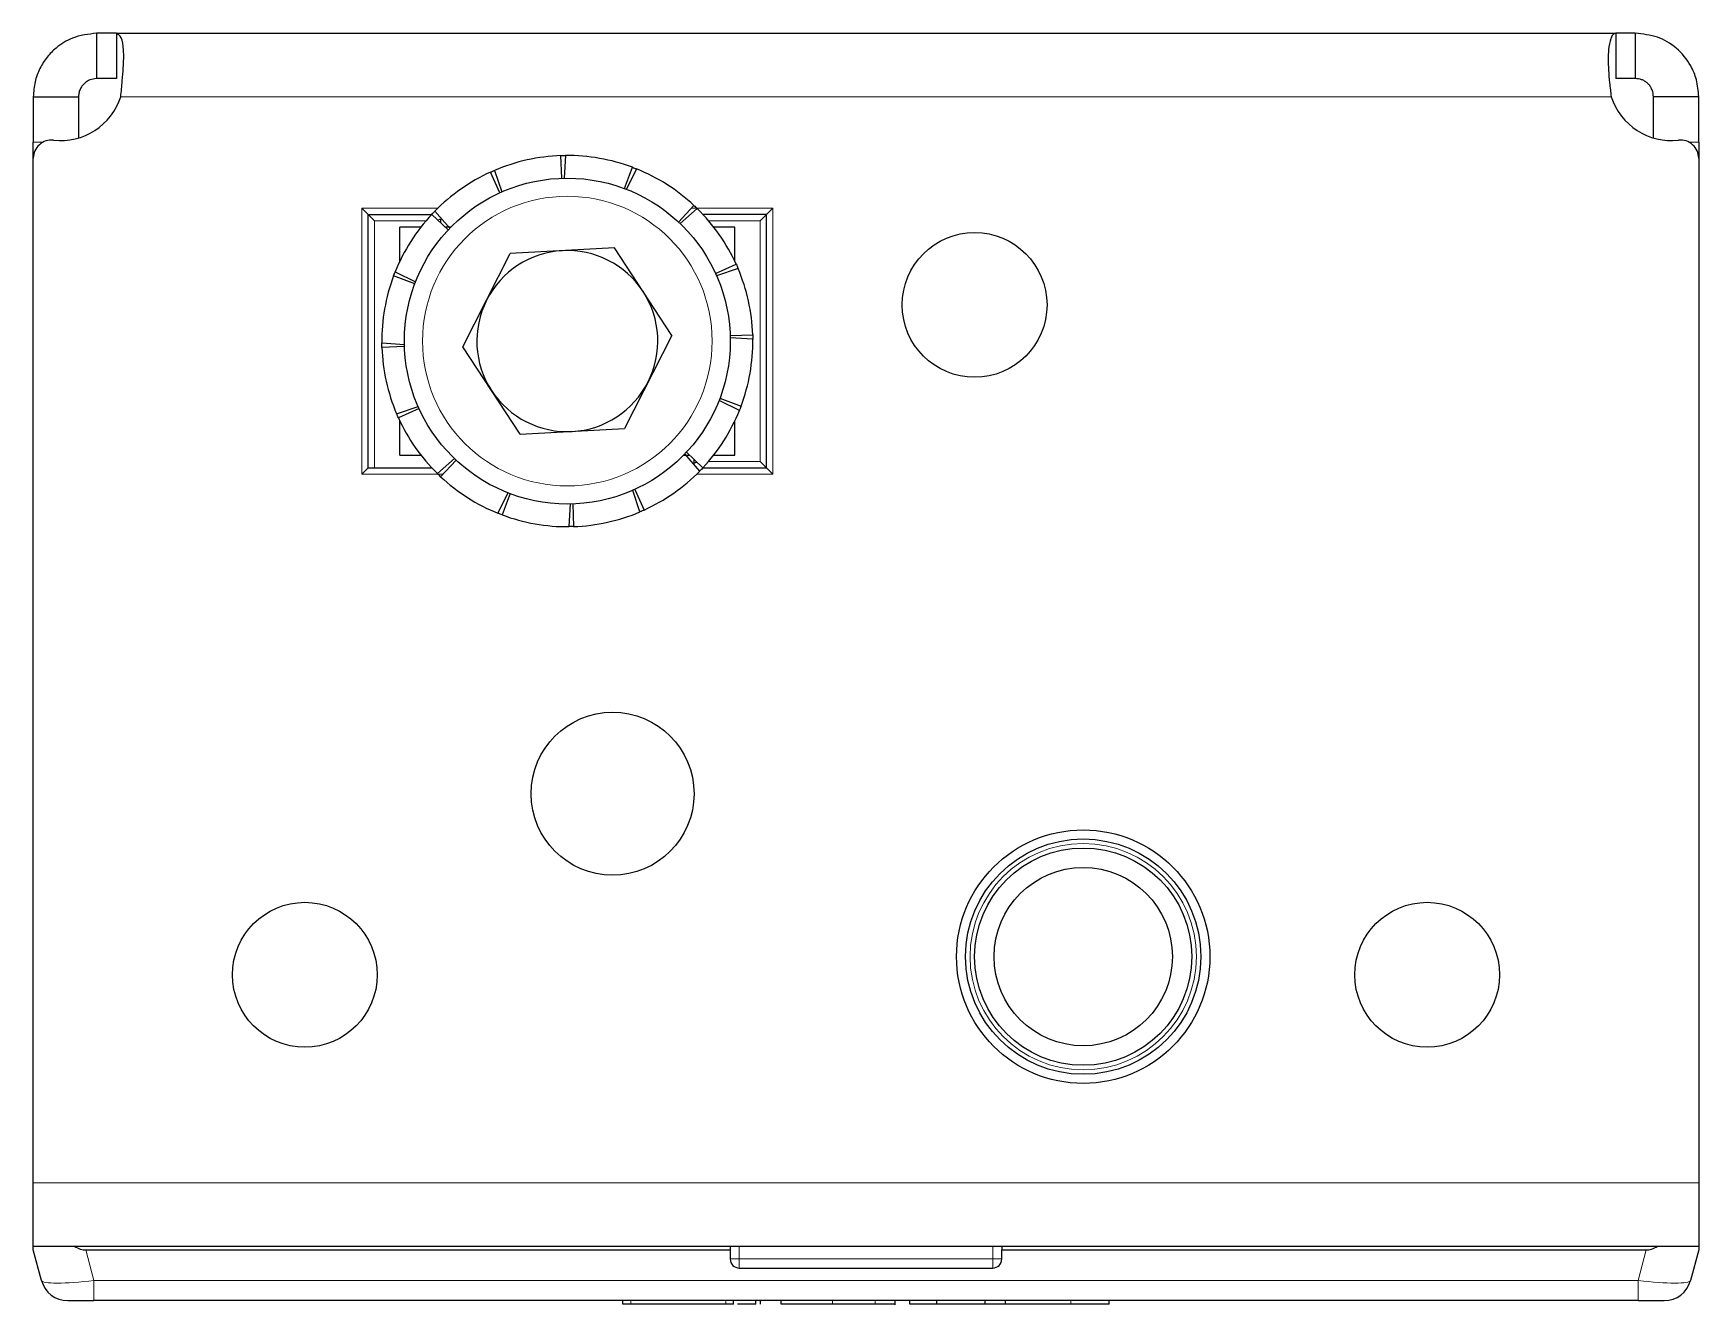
# Model space of a CAD drawing. Header units: millimetres. Extents: x -99 to 5261, y -1371 to 657.
# Drawn here: x 1443.6 to 1535.6, y -1370.9 to -1300.7 of the extents above; entities that cross this region are included whole.
import ezdxf

# ---------------------------------------------------------------- set-up
doc = ezdxf.new("R2010")
doc.units = ezdxf.units.MM

msp = doc.modelspace()

# ---------------------------------------------------------------- linework, layer by layer
at = {"color": 7, "linetype": 'Continuous', "lineweight": 25}
for p, q in [((1447.147, -1300.722), (1447.147, -1303.222)), ((1448.234, -1300.722), (1447.147, -1300.722)), ((1448.234, -1300.722), (1448.234, -1303.222)), ((1448.234, -1300.722), (1531.061, -1300.722)), ((1531.061, -1300.722), (1531.061, -1303.222)), ((1532.147, -1300.722), (1531.061, -1300.722)), ((1532.147, -1300.722), (1532.147, -1303.222)), ((1448.234, -1303.222), (1447.147, -1303.222)), ((1532.147, -1303.222), (1531.061, -1303.222)), ((1443.647, -1304.222), (1446.147, -1304.222)), ((1443.647, -1304.222), (1443.647, -1306.725)), ((1446.147, -1304.222), (1446.147, -1306.504)), ((1535.647, -1304.222), (1533.147, -1304.222)), ((1533.147, -1306.504), (1533.147, -1304.222)), ((1535.647, -1306.725), (1535.647, -1304.222)), ((1443.647, -1307.622), (1443.647, -1306.725)), ((1535.647, -1306.725), (1535.647, -1307.622)), ((1443.647, -1364.222), (1443.647, -1307.622)), ((1472.841, -1308.727), (1472.798, -1307.477)), ((1473.048, -1307.472), (1472.967, -1308.723)), ((1476.307, -1309.294), (1476.745, -1308.124)), ((1476.978, -1308.214), (1476.424, -1309.339)), ((1535.647, -1307.622), (1535.647, -1364.222)), ((1469.422, -1309.529), (1468.905, -1308.391)), ((1469.133, -1308.29), (1469.537, -1309.478)), ((1461.797, -1310.372), (1462.147, -1310.722)), ((1462.147, -1310.722), (1465.66, -1310.722)), ((1462.147, -1324.722), (1462.147, -1310.722)), ((1462.147, -1310.722), (1462.497, -1311.072)), ((1466.57, -1311.578), (1465.657, -1310.725)), ((1465.83, -1310.544), (1466.657, -1311.487)), ((1466.147, -1310.972), (1466.147, -1311.183)), ((1479.291, -1311.145), (1480.144, -1310.231)), ((1480.325, -1310.404), (1479.382, -1311.231)), ((1484.147, -1310.722), (1480.635, -1310.722)), ((1483.797, -1311.072), (1484.147, -1310.722)), ((1484.147, -1310.722), (1484.497, -1310.372)), ((1484.147, -1324.722), (1484.147, -1310.722)), ((1463.897, -1313.306), (1463.897, -1311.422)), ((1465.062, -1311.422), (1463.897, -1311.422)), ((1466.72, -1311.422), (1466.403, -1311.422)), ((1482.397, -1311.422), (1481.233, -1311.422)), ((1482.397, -1313.306), (1482.397, -1311.422)), ((1475.755, -1312.571), (1469.991, -1312.887)), ((1478.912, -1317.405), (1475.755, -1312.571)), ((1467.383, -1318.038), (1469.991, -1312.887)), ((1481.34, -1313.996), (1482.478, -1313.479)), ((1482.579, -1313.708), (1481.391, -1314.111)), ((1464.72, -1314.562), (1463.55, -1314.124)), ((1463.64, -1313.891), (1464.765, -1314.445)), ((1478.912, -1317.405), (1476.304, -1322.556)), ((1482.142, -1317.415), (1483.391, -1317.373)), ((1462.898, -1317.821), (1464.149, -1317.902)), ((1464.153, -1318.028), (1462.903, -1318.07)), ((1470.539, -1322.872), (1467.383, -1318.038)), ((1483.397, -1317.622), (1482.146, -1317.541)), ((1482.655, -1321.552), (1481.53, -1320.998)), ((1481.575, -1320.881), (1482.745, -1321.319)), ((1463.716, -1321.736), (1464.903, -1321.332)), ((1464.954, -1321.447), (1463.817, -1321.964)), ((1463.897, -1324.022), (1463.897, -1322.137)), ((1470.539, -1322.872), (1476.304, -1322.556)), ((1482.397, -1324.022), (1482.397, -1322.137)), ((1479.724, -1323.865), (1480.638, -1324.719)), ((1461.797, -1325.072), (1462.147, -1324.722)), ((1462.147, -1324.722), (1465.66, -1324.722)), ((1463.897, -1324.022), (1465.062, -1324.022)), ((1465.97, -1325.039), (1466.913, -1324.212)), ((1467.004, -1324.298), (1466.15, -1325.212)), ((1479.575, -1324.022), (1479.892, -1324.022)), ((1480.465, -1324.899), (1479.638, -1323.956)), ((1480.147, -1324.472), (1480.147, -1324.26)), ((1480.635, -1324.722), (1484.147, -1324.722)), ((1481.233, -1324.022), (1482.397, -1324.022)), ((1483.797, -1324.372), (1484.147, -1324.722)), ((1484.147, -1324.722), (1484.497, -1325.072)), ((1469.317, -1327.229), (1469.871, -1326.104)), ((1469.988, -1326.149), (1469.549, -1327.319)), ((1477.161, -1327.153), (1476.758, -1325.966)), ((1476.873, -1325.914), (1477.39, -1327.052)), ((1473.247, -1327.971), (1473.328, -1326.72)), ((1473.454, -1326.716), (1473.496, -1327.966)), ((1443.647, -1367.722), (1443.647, -1364.222)), ((1535.647, -1364.222), (1535.647, -1367.722)), ((1443.647, -1367.922), (1443.647, -1367.722)), ((1443.647, -1367.722), (1535.647, -1367.722)), ((1444.1, -1369.61), (1443.647, -1367.922)), ((1446.545, -1367.922), (1482.147, -1367.922)), ((1482.147, -1367.722), (1482.147, -1367.922)), ((1482.147, -1367.922), (1482.147, -1368.422)), ((1497.147, -1367.722), (1497.147, -1367.922)), ((1497.147, -1367.922), (1532.75, -1367.922)), ((1497.147, -1368.422), (1497.147, -1367.922)), ((1535.647, -1367.922), (1535.195, -1369.61)), ((1535.647, -1367.722), (1535.647, -1367.922)), ((1482.647, -1368.922), (1496.647, -1368.922)), ((1445.549, -1370.722), (1446.998, -1370.722)), ((1532.297, -1370.722), (1446.998, -1370.722)), ((1476.22, -1370.922), (1476.22, -1370.722)), ((1482.333, -1370.922), (1482.333, -1370.722)), ((1483.57, -1370.922), (1483.57, -1370.722)), ((1483.823, -1370.922), (1483.823, -1370.722)), ((1484.965, -1370.922), (1484.965, -1370.722)), ((1491.261, -1370.947), (1491.261, -1370.722)), ((1492.074, -1370.922), (1492.074, -1370.722)), ((1493.561, -1370.922), (1493.561, -1370.722)), ((1496.229, -1370.922), (1496.229, -1370.722)), ((1497.36, -1370.922), (1497.36, -1370.722)), ((1503.075, -1370.922), (1503.075, -1370.722)), ((1532.297, -1370.722), (1533.746, -1370.722)), ((1481.899, -1370.922), (1476.654, -1370.922)), ((1487.794, -1370.922), (1484.965, -1370.922)), ((1493.561, -1370.922), (1492.074, -1370.922)), ((1496.229, -1370.922), (1493.561, -1370.922)), ((1497.36, -1370.922), (1496.229, -1370.922)), ((1497.419, -1370.922), (1497.36, -1370.922))]:
    msp.add_line(p, q, dxfattribs=at)
at = {"color": 8, "linetype": 'Continuous', "lineweight": 18}
for p, q in [((1448.479, -1304.222), (1530.815, -1304.222)), ((1443.647, -1306.725), (1444.207, -1306.725)), ((1535.088, -1306.725), (1535.647, -1306.725)), ((1461.797, -1310.372), (1466.003, -1310.372)), ((1461.797, -1325.072), (1461.797, -1310.372)), ((1480.013, -1310.372), (1484.497, -1310.372)), ((1484.497, -1310.372), (1484.497, -1325.072)), ((1465.347, -1311.072), (1462.497, -1311.072)), ((1462.497, -1311.072), (1462.497, -1324.722)), ((1483.797, -1311.072), (1480.947, -1311.072)), ((1483.797, -1324.372), (1483.797, -1311.072)), ((1480.947, -1324.372), (1483.797, -1324.372)), ((1466.282, -1325.072), (1461.797, -1325.072)), ((1484.497, -1325.072), (1480.292, -1325.072)), ((1443.647, -1364.222), (1535.647, -1364.222)), ((1446.545, -1367.922), (1446.998, -1369.61)), ((1482.647, -1367.722), (1482.647, -1368.422)), ((1496.647, -1368.422), (1496.647, -1367.722)), ((1532.297, -1369.61), (1532.75, -1367.922)), ((1482.647, -1368.422), (1482.147, -1368.422)), ((1482.647, -1368.422), (1482.647, -1368.922)), ((1482.647, -1368.422), (1496.647, -1368.422)), ((1496.647, -1368.422), (1497.147, -1368.422)), ((1496.647, -1368.422), (1496.647, -1368.922)), ((1446.998, -1369.61), (1532.297, -1369.61)), ((1446.998, -1369.61), (1446.998, -1370.722)), ((1532.297, -1370.722), (1532.297, -1369.61)), ((1476.654, -1370.922), (1476.654, -1370.722)), ((1481.899, -1370.922), (1481.899, -1370.722)), ((1487.794, -1370.922), (1487.794, -1370.722)), ((1490.155, -1370.922), (1490.155, -1370.722)), ((1500.965, -1370.922), (1500.965, -1370.722))]:
    msp.add_line(p, q, dxfattribs=at)
at = {"color": 7, "linetype": 'Continuous', "lineweight": 25}
for centre, radius in [((1473.147, -1317.722), 9), ((1495.647, -1315.722), 4), ((1475.647, -1342.722), 4.5), ((1501.647, -1351.722), 7), ((1501.647, -1351.722), 6.5), ((1501.647, -1351.722), 6), ((1501.647, -1351.722), 4.925), ((1458.647, -1352.722), 4), ((1520.647, -1352.722), 4)]:
    msp.add_circle(centre, radius, dxfattribs=at)
at = {"color": 8, "linetype": 'Continuous', "lineweight": 18}
for centre, radius in [((1473.147, -1317.722), 8), ((1501.647, -1351.722), 6.25)]:
    msp.add_circle(centre, radius, dxfattribs=at)
at = {"color": 7, "linetype": 'Continuous', "lineweight": 25}
for centre, radius, start, end in [((1445.147, -1303.15), 3.5, 263.62063, 342.17471), ((1534.147, -1303.15), 3.5, 197.82529, 276.37937), ((1444.647, -1307.622), 1, 83.62063, 180), ((1534.647, -1307.622), 1, 360, 96.37937), ((1473.147, -1317.722), 10.25, 91.95052, 113.05461), ((1473.147, -1317.722), 10.25, 69.45052, 90.55461), ((1473.147, -1317.722), 10.25, 46.95052, 68.05461), ((1473.147, -1317.722), 10.25, 114.45052, 135.55461), ((1473.147, -1317.722), 10.25, 136.95052, 158.05461), ((1473.147, -1317.722), 10.25, 24.45052, 45.55461), ((1473.147, -1317.722), 5, 93.14553, 153.14553), ((1473.147, -1317.722), 5, 33.14553, 93.14553), ((1473.147, -1317.722), 10.25, 1.95052, 23.05461), ((1473.147, -1317.722), 10.25, 159.45052, 180.55461), ((1473.147, -1317.722), 5, 153.14553, 213.14553), ((1473.147, -1317.722), 5, 333.14553, 33.14553), ((1473.147, -1317.722), 10.25, 181.95052, 203.05461), ((1473.147, -1317.722), 10.25, 339.45052, 0.55461), ((1473.147, -1317.722), 5, 273.14553, 333.14553), ((1473.147, -1317.722), 5, 213.14553, 273.14553), ((1473.147, -1317.722), 10.25, 204.45052, 225.55461), ((1473.147, -1317.722), 10.25, 316.95052, 338.05461), ((1473.147, -1317.722), 10.25, 226.95052, 248.05461), ((1473.147, -1317.722), 10.25, 294.45052, 315.55461), ((1473.147, -1317.722), 10.25, 249.45052, 270.55461), ((1473.147, -1317.722), 10.25, 271.95052, 293.05461), ((1482.647, -1368.422), 0.5, 180, 270), ((1496.647, -1368.422), 0.5, 270, 0), ((1445.549, -1369.222), 1.5, 195, 270), ((1533.746, -1369.222), 1.5, 270, 345)]:
    msp.add_arc(centre, radius, start, end, dxfattribs=at)
for centre, major_axis, start_param, end_param in [((1443.647, -1356.33), (3.099, -11.565), 6.030113, 6.216148), ((1535.647, -1356.33), (-3.099, -11.565), 0.067037, 0.253072)]:
    msp.add_ellipse(centre, major_axis=major_axis, ratio=0.250563, start_param=start_param, end_param=end_param, dxfattribs=at)
at = {"color": 8, "linetype": 'Continuous', "lineweight": 18}
for centre, major_axis, start_param, end_param in [((1447.102, -1369.222), (3.003, 0.382), 3.158333, 4.662092), ((1532.193, -1369.222), (3.003, -0.382), 4.762686, 6.266445)]:
    msp.add_ellipse(centre, major_axis=major_axis, ratio=0.123038, start_param=start_param, end_param=end_param, dxfattribs=at)
at = {"color": 7, "linetype": 'Continuous', "lineweight": 25}
for points, knots in [([(1447.147, -1300.722), (1446.691, -1300.772), (1445.886, -1300.862), (1444.976, -1301.431), (1444.385, -1302.031), (1443.984, -1302.663), (1443.703, -1303.407), (1443.666, -1303.945), (1443.647, -1304.222)], [0, 0, 0, 0, 0.2541487, 0.4482127, 0.5749082, 0.7088724, 0.8504677, 1, 1, 1, 1]), ([(1448.479, -1304.222), (1448.509, -1303.927), (1448.566, -1303.375), (1448.634, -1302.473), (1448.657, -1301.59), (1448.52, -1300.865), (1448.331, -1300.771), (1448.234, -1300.722)], [0, 0, 0, 0, 0.16069, 0.301312, 0.521951, 0.753573, 1, 1, 1, 1]), ([(1531.061, -1300.722), (1531.008, -1300.738), (1530.908, -1300.77), (1530.761, -1301.054), (1530.659, -1301.515), (1530.643, -1302.144), (1530.663, -1302.759), (1530.718, -1303.465), (1530.782, -1303.966), (1530.815, -1304.222)], [0, 0, 0, 0, 0.1440667, 0.2712756, 0.4749075, 0.5979974, 0.7263376, 0.8602454, 1, 1, 1, 1]), ([(1535.647, -1304.222), (1535.623, -1303.906), (1535.576, -1303.315), (1535.177, -1302.37), (1534.464, -1301.503), (1533.366, -1300.846), (1532.561, -1300.764), (1532.147, -1300.722)], [0, 0, 0, 0, 0.17084, 0.319217, 0.548103, 0.767822, 1, 1, 1, 1]), ([(1447.147, -1303.222), (1447.02, -1303.234), (1446.807, -1303.256), (1446.538, -1303.414), (1446.36, -1303.593), (1446.244, -1303.776), (1446.163, -1303.992), (1446.153, -1304.143), (1446.147, -1304.222)], [0, 0, 0, 0, 0.296302, 0.497469, 0.615497, 0.73607, 0.863114, 1, 1, 1, 1]), ([(1533.147, -1304.222), (1533.14, -1304.131), (1533.127, -1303.964), (1533.034, -1303.743), (1532.919, -1303.576), (1532.788, -1303.448), (1532.649, -1303.351), (1532.425, -1303.245), (1532.262, -1303.231), (1532.147, -1303.222)], [0, 0, 0, 0, 0.1543587, 0.2872828, 0.4004353, 0.4965437, 0.6043139, 0.7231511, 1, 1, 1, 1]), ([(1472.798, -1307.477), (1472.84, -1307.476), (1472.903, -1307.474), (1472.986, -1307.473), (1473.027, -1307.472), (1473.048, -1307.472)], [0, 0, 0, 0, 0.499981, 0.749988, 1, 1, 1, 1]), ([(1476.745, -1308.124), (1476.784, -1308.139), (1476.843, -1308.161), (1476.92, -1308.191), (1476.959, -1308.207), (1476.978, -1308.214)], [0, 0, 0, 0, 0.499981, 0.749988, 1, 1, 1, 1]), ([(1468.905, -1308.391), (1468.943, -1308.374), (1469, -1308.348), (1469.076, -1308.315), (1469.114, -1308.298), (1469.133, -1308.29)], [0, 0, 0, 0, 0.499981, 0.749988, 1, 1, 1, 1]), ([(1465.657, -1310.725), (1465.686, -1310.694), (1465.728, -1310.649), (1465.786, -1310.589), (1465.815, -1310.559), (1465.83, -1310.544)], [0, 0, 0, 0, 0.4999808, 0.7499881, 1, 1, 1, 1]), ([(1480.144, -1310.231), (1480.175, -1310.26), (1480.22, -1310.303), (1480.28, -1310.36), (1480.31, -1310.389), (1480.325, -1310.404)], [0, 0, 0, 0, 0.499981, 0.749988, 1, 1, 1, 1]), ([(1482.478, -1313.479), (1482.495, -1313.517), (1482.521, -1313.574), (1482.554, -1313.65), (1482.571, -1313.688), (1482.579, -1313.708)], [0, 0, 0, 0, 0.499981, 0.749988, 1, 1, 1, 1]), ([(1463.55, -1314.124), (1463.564, -1314.085), (1463.586, -1314.026), (1463.617, -1313.949), (1463.632, -1313.91), (1463.64, -1313.891)], [0, 0, 0, 0, 0.499981, 0.749988, 1, 1, 1, 1]), ([(1483.391, -1317.373), (1483.393, -1317.414), (1483.395, -1317.477), (1483.396, -1317.56), (1483.397, -1317.602), (1483.397, -1317.622)], [0, 0, 0, 0, 0.499981, 0.749988, 1, 1, 1, 1]), ([(1462.903, -1318.07), (1462.902, -1318.029), (1462.9, -1317.966), (1462.899, -1317.883), (1462.898, -1317.842), (1462.898, -1317.821)], [0, 0, 0, 0, 0.4999808, 0.7499881, 1, 1, 1, 1]), ([(1463.817, -1321.964), (1463.799, -1321.926), (1463.774, -1321.869), (1463.741, -1321.793), (1463.724, -1321.755), (1463.716, -1321.736)], [0, 0, 0, 0, 0.499981, 0.749988, 1, 1, 1, 1]), ([(1482.745, -1321.319), (1482.73, -1321.358), (1482.708, -1321.417), (1482.678, -1321.494), (1482.662, -1321.533), (1482.655, -1321.552)], [0, 0, 0, 0, 0.499981, 0.749988, 1, 1, 1, 1]), ([(1480.638, -1324.719), (1480.609, -1324.749), (1480.566, -1324.794), (1480.509, -1324.854), (1480.48, -1324.884), (1480.465, -1324.899)], [0, 0, 0, 0, 0.499981, 0.749988, 1, 1, 1, 1]), ([(1466.15, -1325.212), (1466.12, -1325.183), (1466.075, -1325.141), (1466.015, -1325.083), (1465.985, -1325.054), (1465.97, -1325.039)], [0, 0, 0, 0, 0.4999808, 0.7499881, 1, 1, 1, 1]), ([(1469.549, -1327.319), (1469.511, -1327.305), (1469.452, -1327.282), (1469.375, -1327.252), (1469.336, -1327.237), (1469.317, -1327.229)], [0, 0, 0, 0, 0.499981, 0.749988, 1, 1, 1, 1]), ([(1477.39, -1327.052), (1477.352, -1327.069), (1477.295, -1327.095), (1477.219, -1327.128), (1477.18, -1327.145), (1477.161, -1327.153)], [0, 0, 0, 0, 0.4999808, 0.7499881, 1, 1, 1, 1]), ([(1473.496, -1327.966), (1473.455, -1327.967), (1473.392, -1327.969), (1473.309, -1327.97), (1473.267, -1327.971), (1473.247, -1327.971)], [0, 0, 0, 0, 0.499981, 0.749988, 1, 1, 1, 1]), ([(1476.654, -1370.922), (1476.59, -1370.922), (1476.462, -1370.922), (1476.321, -1370.922), (1476.235, -1370.922), (1476.225, -1370.922), (1476.22, -1370.922)], [0, 0, 0, 0, 0.281303, 0.555629, 0.773878, 1, 1, 1, 1]), ([(1482.333, -1370.922), (1482.325, -1370.922), (1482.308, -1370.922), (1482.192, -1370.922), (1482.051, -1370.922), (1481.95, -1370.922), (1481.899, -1370.922)], [0, 0, 0, 0, 0.285248, 0.560563, 0.777151, 1, 1, 1, 1]), ([(1483.57, -1370.922), (1483.518, -1370.922), (1483.408, -1370.922), (1483.108, -1370.922), (1482.824, -1370.922), (1482.619, -1370.922), (1482.554, -1370.922)], [0, 0, 0, 0, 0.255277, 0.538303, 0.854078, 1, 1, 1, 1]), ([(1483.393, -1370.922), (1483.28, -1370.922), (1483.036, -1370.922), (1482.731, -1370.922), (1482.555, -1370.922), (1482.554, -1370.922)], [0, 0, 0, 0, 0.466249, 0.997338, 1, 1, 1, 1]), ([(1490.155, -1370.922), (1489.997, -1370.922), (1489.638, -1370.922), (1488.838, -1370.922), (1488.206, -1370.922), (1487.794, -1370.922)], [0, 0, 0, 0, 0.216742, 0.489643, 1, 1, 1, 1]), ([(1491.245, -1370.922), (1491.25, -1370.922), (1491.277, -1370.922), (1491.12, -1370.922), (1490.752, -1370.922), (1490.366, -1370.922), (1490.155, -1370.922)], [0, 0, 0, 0, 0.061615, 0.333035, 0.637399, 1, 1, 1, 1]), ([(1500.965, -1370.922), (1500.464, -1370.922), (1499.528, -1370.922), (1498.336, -1370.922), (1497.61, -1370.922), (1497.43, -1370.922), (1497.419, -1370.922)], [0, 0, 0, 0, 0.381983, 0.713352, 0.984017, 1, 1, 1, 1]), ([(1503.075, -1370.922), (1502.705, -1370.922), (1502.016, -1370.922), (1501.298, -1370.922), (1500.965, -1370.922)], [0, 0, 0, 0, 0.5368, 1, 1, 1, 1])]:
    msp.add_open_spline(points, degree=3, knots=knots, dxfattribs=at)
at = {"color": 8, "linetype": 'Continuous', "lineweight": 18}
for points, knots in [([(1465.992, -1311.037), (1466.007, -1311.032), (1466.044, -1311.02), (1466.089, -1310.999), (1466.124, -1310.984), (1466.144, -1310.974), (1466.146, -1310.972), (1466.147, -1310.972)], [0, 0, 0, 0, 0.166986, 0.400819, 0.616896, 0.816203, 1, 1, 1, 1]), ([(1480.147, -1324.472), (1480.149, -1324.471), (1480.151, -1324.47), (1480.171, -1324.459), (1480.206, -1324.444), (1480.25, -1324.424), (1480.287, -1324.411), (1480.303, -1324.406)], [0, 0, 0, 0, 0.183797, 0.383104, 0.599181, 0.833014, 1, 1, 1, 1])]:
    msp.add_open_spline(points, degree=3, knots=knots, dxfattribs=at)

doc.saveas('drawing.dxf')
